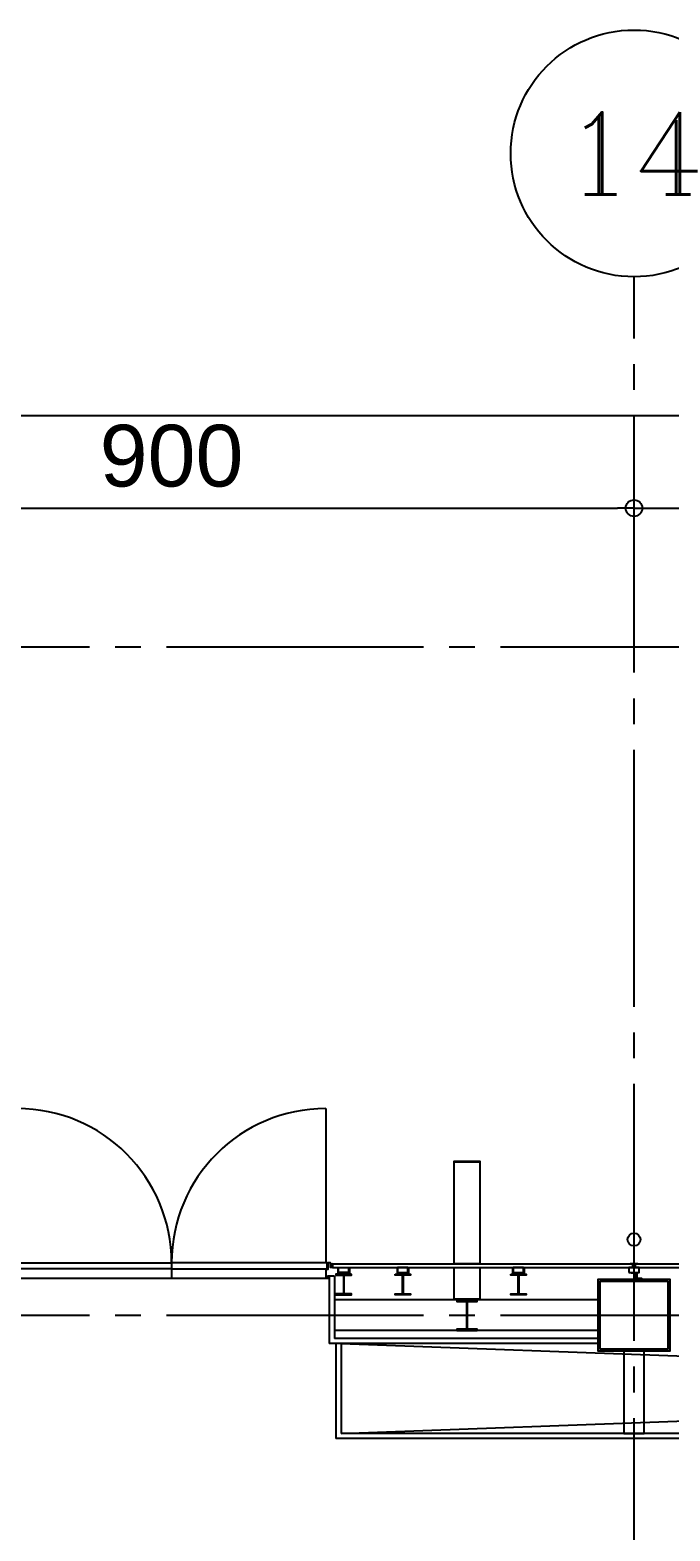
# Model space of a CAD drawing. Header units: millimetres. Extents: x -48783 to 30095, y 6477 to 24477.
# Drawn here: x 11112 to 11735, y 18540 to 20000 of the extents above; entities that cross this region are included whole.
import ezdxf
from ezdxf.enums import TextEntityAlignment as Align

# ---------------------------------------------------------------- set-up
doc = ezdxf.new("R2010")
doc.units = ezdxf.units.MM
doc.header["$LTSCALE"] = 100
doc.linetypes.add('X-N-FAB-L20$0$COL-CEN-LIN', pattern=[3.25, 2.5, -0.25, 0.25, -0.25])
for name, color, linetype in [('0-XREF', 7, 'Continuous'), ('X-N-FAB-L20$0$0-MC', 8, 'Continuous'), ('X-N-FAB-L20$0$0-NC', 8, 'Continuous'), ('X-N-FAB-L20$0$08', 8, 'Continuous'), ('X-N-FAB-L20$0$200K新增範圍', 8, 'Continuous'), ('X-N-FAB-L20$0$BLOCK', 8, 'Continuous'), ('X-N-FAB-L20$0$CCL', 8, 'X-N-FAB-L20$0$COL-CEN-LIN'), ('X-N-FAB-L20$0$COL-S', 8, 'Continuous')]:
    doc.layers.add(name, color=color, linetype=linetype)
doc.layers.add('X-N-FAB-L20$0$A-BLOCK', color=8, linetype='Continuous', plot=False)
doc.layers.add('X-N-FAB-L20$0$DIM', color=8, linetype='Continuous', plot=False)
doc.styles.add('X-N-FAB-L20$0$COL-NUM', font='romanc')
doc.styles.add('X-N-FAB-L20$0$DimStyUse', font='romans.shx', dxfattribs={"width": 0.7})
doc.styles.add('X-N-FAB-L20$0$Gen-Text', font='arial.ttf', dxfattribs={"height": 2.5})
doc.dimstyles.new('X-N-FAB-L20$0$CIRL', dxfattribs={"dimtxt": 30, "dimasz": 8, "dimexe": 8, "dimexo": 0, "dimgap": 5, "dimtad": 1, "dimdsep": 46, "dimtxsty": 'X-N-FAB-L20$0$DimStyUse', "dimblk": 'X-N-FAB-L20$0$_Origin', "dimcen": 10, "dimdle": 8, "dimclrt": 2, "dimazin": 0, "dimtfac": 1, "dimtix": 1, "dimtmove": 2, "dimatfit": 3, "dimfxl": 10, "dimtolj": 1, "dimarcsym": 0})

# ---------------------------------------------------------------- blocks, each defined once
blk = doc.blocks.new('X-N-FAB-L20$0$_Origin')
at = {"color": 0, "linetype": 'ByBlock', "lineweight": -2}
blk.add_line((0, 0), (-1, 0), dxfattribs=at)
blk.add_circle((0, 0), 0.5, dxfattribs=at)
blk = doc.blocks.new('*D133')
at = {"layer": 'DefPoints', "color": 0, "transparency": 16777216}
for p in [(27970, 9025), (1020, 8935), (27970, 8935)]:
    blk.add_point(p, dxfattribs=at)
at = {"layer": 'X-N-FAB-L20$0$DIM', "color": 0, "lineweight": -2, "transparency": 16777216}
for p, q in [((1020, 8935), (1020, 9045)), ((27970, 8935), (27970, 9045)), ((1036, 9025), (27954, 9025))]:
    blk.add_line(p, q, dxfattribs=at)
at = {"layer": 'X-N-FAB-L20$0$DIM', "color": 0, "lineweight": -2, "transparency": 16777216, "xscale": 16, "yscale": 16, "zscale": 16, "rotation": 180}
blk.add_blockref('X-N-FAB-L20$0$_Origin', (1020, 9025), dxfattribs=at)
at = {"layer": 'X-N-FAB-L20$0$DIM', "color": 0, "lineweight": -2, "transparency": 16777216, "xscale": 16, "yscale": 16, "zscale": 16}
blk.add_blockref('X-N-FAB-L20$0$_Origin', (27970, 9025), dxfattribs=at)
at = {"layer": 'X-N-FAB-L20$0$DIM', "color": 2, "transparency": 16777216, "insert": (14495, 9075.6), "char_height": 2.5, "attachment_point": 5, "style": 'X-N-FAB-L20$0$Gen-Text'}
blk.add_mtext('\\A1;{\\H24x;26950}', dxfattribs=at)
blk = doc.blocks.new('*D100')
at = {"layer": 'DefPoints', "color": 0, "transparency": 16777216}
for p in [(12720, 8935), (11820, 8845), (12720, 8845)]:
    blk.add_point(p, dxfattribs=at)
at = {"layer": 'X-N-FAB-L20$0$DIM', "color": 0, "lineweight": -2, "transparency": 16777216}
for p, q in [((11820, 8845), (11820, 8955)), ((12720, 8845), (12720, 8955)), ((11836, 8935), (12704, 8935))]:
    blk.add_line(p, q, dxfattribs=at)
at = {"layer": 'X-N-FAB-L20$0$DIM', "color": 0, "lineweight": -2, "transparency": 16777216, "xscale": 16, "yscale": 16, "zscale": 16, "rotation": 180}
blk.add_blockref('X-N-FAB-L20$0$_Origin', (11820, 8935), dxfattribs=at)
at = {"layer": 'X-N-FAB-L20$0$DIM', "color": 0, "lineweight": -2, "transparency": 16777216, "xscale": 16, "yscale": 16, "zscale": 16}
blk.add_blockref('X-N-FAB-L20$0$_Origin', (12720, 8935), dxfattribs=at)
at = {"layer": 'X-N-FAB-L20$0$DIM', "color": 2, "transparency": 16777216, "insert": (12270, 8985.6), "char_height": 2.5, "attachment_point": 5, "style": 'X-N-FAB-L20$0$Gen-Text'}
blk.add_mtext('\\A1;{\\H24x;900}', dxfattribs=at)
blk = doc.blocks.new('X-N-FAB-L20$0$cn-y')
at = {"layer": 'X-N-FAB-L20$0$0-MC'}
blk.add_circle((-50, 0), 50, dxfattribs=at)
at = {"layer": 'X-N-FAB-L20$0$0-NC', "style": 'X-N-FAB-L20$0$COL-NUM'}
blk.add_attdef('GRID-Y', text='', height=50, dxfattribs=at).set_placement((-50, 0), align=Align.MIDDLE_CENTER)
blk = doc.blocks.new('*D101')
at = {"layer": 'DefPoints', "color": 0, "transparency": 16777216}
for p in [(13620, 8935), (12720, 8845), (13620, 8845)]:
    blk.add_point(p, dxfattribs=at)
at = {"layer": 'X-N-FAB-L20$0$DIM', "color": 0, "lineweight": -2, "transparency": 16777216}
for p, q in [((12720, 8845), (12720, 8955)), ((13620, 8845), (13620, 8955)), ((12736, 8935), (13604, 8935))]:
    blk.add_line(p, q, dxfattribs=at)
at = {"layer": 'X-N-FAB-L20$0$DIM', "color": 0, "lineweight": -2, "transparency": 16777216, "xscale": 16, "yscale": 16, "zscale": 16, "rotation": 180}
blk.add_blockref('X-N-FAB-L20$0$_Origin', (12720, 8935), dxfattribs=at)
at = {"layer": 'X-N-FAB-L20$0$DIM', "color": 0, "lineweight": -2, "transparency": 16777216, "xscale": 16, "yscale": 16, "zscale": 16}
blk.add_blockref('X-N-FAB-L20$0$_Origin', (13620, 8935), dxfattribs=at)
at = {"layer": 'X-N-FAB-L20$0$DIM', "color": 2, "transparency": 16777216, "insert": (13170, 8985.6), "char_height": 2.5, "attachment_point": 5, "style": 'X-N-FAB-L20$0$Gen-Text'}
blk.add_mtext('\\A1;{\\H24x;900}', dxfattribs=at)
blk = doc.blocks.new('X-N-FAB-L20$0$A$Cc7bb84f0')
at = {"layer": 'X-N-FAB-L20$0$COL-S'}
for points in [[(0, 70), (70, 70), (70, 0), (0, 0)], [(2, 68), (68, 68), (68, 2), (2, 2)]]:
    blk.add_lwpolyline(points, close=True, dxfattribs=at)
blk = doc.blocks.new('X-N-FAB-L20$0$A$C1d07c4d4')
blk.add_circle((12417.4, 8198.6), 6.25)
at = {"layer": 'X-N-FAB-L20$0$08'}
for p, q in [((12117.4, 8326), (12117.4, 8176)), ((11967.4, 8190), (11967.4, 8160)), ((11817.4, 8161), (12117.4, 8161)), ((12120.9, 8163), (12120.9, 8097.5)), ((12125.9, 8163), (12120.9, 8163)), ((12123.9, 8175), (14192.4, 8175)), ((12123.9, 8175), (12123.9, 8171.5)), ((12123.9, 8171.5), (14195.9, 8171.5)), ((12125.9, 8163), (12125.9, 8102.5)), ((12382.4, 8140), (12125.9, 8140)), ((12382.4, 8110), (12125.9, 8110)), ((12382.4, 8102.5), (12125.9, 8102.5)), ((12382.4, 8097.5), (12120.9, 8097.5)), ((12127.4, 8097.5), (12127.4, 8005)), ((12132.4, 8097.5), (14512.4, 8010)), ((12132.4, 8010), (14512.4, 8097.5)), ((12132.4, 8097.5), (12132.4, 8010)), ((14517.4, 8005), (12127.4, 8005)), ((14512.4, 8010), (12132.4, 8010))]:
    blk.add_line(p, q, dxfattribs=at)
for points in [[(12267.4, 8274.1), (12242.4, 8274.1), (12242.4, 8275), (12267.4, 8275)], [(12267.4, 8175), (12242.4, 8175), (12242.4, 8274.1), (12267.4, 8274.1)], [(11815.9, 8176), (11967.4, 8176), (11967.4, 8170), (11815.9, 8170)], [(12118.9, 8176), (11967.4, 8176), (11967.4, 8170), (12118.9, 8170)], [(12142.4, 8165), (12127.4, 8165), (12127.4, 8164.1), (12134.6, 8164.1), (12134.6, 8145.9), (12127.4, 8145.9), (12127.4, 8145), (12142.4, 8145), (12142.4, 8145.9), (12135.2, 8145.9), (12135.2, 8164.1), (12142.4, 8164.1)], [(12129.3, 8170), (12129.3, 8165), (12134.3, 8165), (12134.3, 8165.6), (12129.9, 8165.6), (12129.9, 8170)], [(12139.9, 8166.5), (12129.9, 8166.5), (12129.9, 8171.5), (12139.9, 8171.5)], [(12140.5, 8170), (12140.5, 8165), (12135.5, 8165), (12135.5, 8165.6), (12139.9, 8165.6), (12139.9, 8170)], [(12184.9, 8165), (12199.9, 8165), (12199.9, 8164.1), (12192.7, 8164.1), (12192.7, 8145.9), (12199.9, 8145.9), (12199.9, 8145), (12184.9, 8145), (12184.9, 8145.9), (12192.1, 8145.9), (12192.1, 8164.1), (12184.9, 8164.1)], [(12186.8, 8170), (12186.8, 8165), (12191.8, 8165), (12191.8, 8165.6), (12187.4, 8165.6), (12187.4, 8170)], [(12187.4, 8166.5), (12197.4, 8166.5), (12197.4, 8171.5), (12187.4, 8171.5)], [(12198, 8170), (12198, 8165), (12193, 8165), (12193, 8165.6), (12197.4, 8165.6), (12197.4, 8170)], [(12267.4, 8140.7), (12242.4, 8140.7), (12242.4, 8171.5), (12267.4, 8171.5)], [(12297.4, 8165), (12312.4, 8165), (12312.4, 8164.1), (12305.2, 8164.1), (12305.2, 8145.9), (12312.4, 8145.9), (12312.4, 8145), (12297.4, 8145), (12297.4, 8145.9), (12304.6, 8145.9), (12304.6, 8164.1), (12297.4, 8164.1)], [(12299.3, 8170), (12299.3, 8165), (12304.3, 8165), (12304.3, 8165.6), (12299.9, 8165.6), (12299.9, 8170)], [(12299.9, 8166.5), (12309.9, 8166.5), (12309.9, 8171.5), (12299.9, 8171.5)], [(12310.5, 8170), (12310.5, 8165), (12305.5, 8165), (12305.5, 8165.6), (12309.9, 8165.6), (12309.9, 8170)], [(12412.4, 8166.5), (12422.4, 8166.5), (12422.4, 8171.5), (12412.4, 8171.5)], [(12414.9, 8166.5), (12419.9, 8166.5), (12419.9, 8161.5), (12419.3, 8161.5), (12419.3, 8165.9), (12414.9, 8165.9)], [(12416.4, 8175), (12418.4, 8175), (12418.4, 8171.5), (12416.4, 8171.5)], [(12419.9, 8165), (12419.9, 8160), (12424.9, 8160), (12424.9, 8160.6), (12420.5, 8160.6), (12420.5, 8165)], [(12382.4, 8090), (12382.4, 8160), (12452.4, 8160), (12452.4, 8090)], [(12384.4, 8092), (12384.4, 8158), (12450.4, 8158), (12450.4, 8092)], [(12264.9, 8139.7), (12244.9, 8139.7), (12244.9, 8138.5), (12254.5, 8138.5), (12254.5, 8111.5), (12244.9, 8111.5), (12244.9, 8110.3), (12264.9, 8110.3), (12264.9, 8111.5), (12255.3, 8111.5), (12255.3, 8138.5), (12264.9, 8138.5)], [(12407.4, 8010), (12427.4, 8010), (12427.4, 8090), (12407.4, 8090)]]:
    blk.add_lwpolyline(points, close=True, dxfattribs=at)
for points in [[(12121.9, 8173.5), (12121.9, 8176), (12119.4, 8176), (12119.4, 8169.5), (12117.4, 8169.5), (12117.4, 8161), (12119.9, 8161), (12119.9, 8163.5)], [(12413.7, 8175.2), (12416.7, 8175.2), (12416.7, 8173.6), (12418.2, 8173.6), (12418.2, 8175.2), (12421.2, 8175.2)], [(12121.9, 8173.5), (12123.9, 8171.5), (12121.9, 8171.5), (12121.9, 8173.5), (12123.9, 8173.5), (12123.9, 8171.5)]]:
    blk.add_lwpolyline(points, dxfattribs=at)
for points in [[(12119.9, 8162), (12119.9, 8163.2), (12120.9, 8163.2), (12120.9, 8162, 0.780046)], [(12121.9, 8175), (12121.9, 8173.5), (12123.9, 8173.5), (12123.9, 8175, -0.294457)]]:
    blk.add_lwpolyline(points, format="xyb", close=True, dxfattribs=at)
for centre, start, end in [((11817.4, 8176), 0, 90), ((12117.4, 8176), 90, 180)]:
    blk.add_arc(centre, 150, start, end, dxfattribs=at)
blk = doc.blocks.new('X-N-FAB-L20$0$A$C20c95bda')
at = {"layer": 'X-N-FAB-L20$0$CCL'}
for p, q in [((12720, 0), (12720, 9160)), ((240, 8800), (28330, 8800)), ((240, 8150), (28330, 8150))]:
    blk.add_line(p, q, dxfattribs=at)
at = {"layer": 'X-N-FAB-L20$0$200K新增範圍'}
blk.add_blockref('X-N-FAB-L20$0$A$Cc7bb84f0', (12685, 8115), dxfattribs=at)
at = {"layer": 'X-N-FAB-L20$0$A-BLOCK'}
ref = blk.add_blockref('X-N-FAB-L20$0$cn-y', (12840, 9280), dxfattribs=dict(at, xscale=2.399999999999997, yscale=2.399999999999997, zscale=2.399999999999997))
ref.add_attrib('GRID-Y', '14', dxfattribs={"layer": 'X-N-FAB-L20$0$0-NC', "height": 80, "style": 'X-N-FAB-L20$0$COL-NUM'}).set_placement((12720, 9280), align=Align.MIDDLE_CENTER)
at = {"layer": 'X-N-FAB-L20$0$DIM'}
for base, p1, p2, picture, middle in [((27970, 9025), (1020, 8935), (27970, 8935), '*D133', (14495, 9075.634)), ((12720, 8935), (11820, 8845), (12720, 8845), '*D100', (12270, 8985.634)), ((13620, 8935), (12720, 8845), (13620, 8845), '*D101', (13170, 8985.634))]:
    dim = blk.add_linear_dim(base=base, p1=p1, p2=p2, text='{\\H24x;<>}', dimstyle='X-N-FAB-L20$0$CIRL', override={"dimtxt": 60, "dimasz": 16, "dimexe": 20, "dimgap": 20, "dimtxsty": 'X-N-FAB-L20$0$Gen-Text'}, dxfattribs=at)
    dim.commit()
    dim.dimension.update_dxf_attribs({"geometry": picture, "text_midpoint": middle})
blk = doc.blocks.new('X-N-FAB-L20')
blk.add_blockref('X-N-FAB-L20$0$A$C1d07c4d4', (-717.4, 10625))
at = {"layer": 'X-N-FAB-L20$0$BLOCK'}
blk.add_blockref('X-N-FAB-L20$0$A$C20c95bda', (-1020, 10600), dxfattribs=at)

msp = doc.modelspace()

# ---------------------------------------------------------------- block references
at = {"layer": '0-XREF'}
msp.add_blockref('X-N-FAB-L20', (0, 0), dxfattribs=at)

doc.saveas('drawing.dxf')
